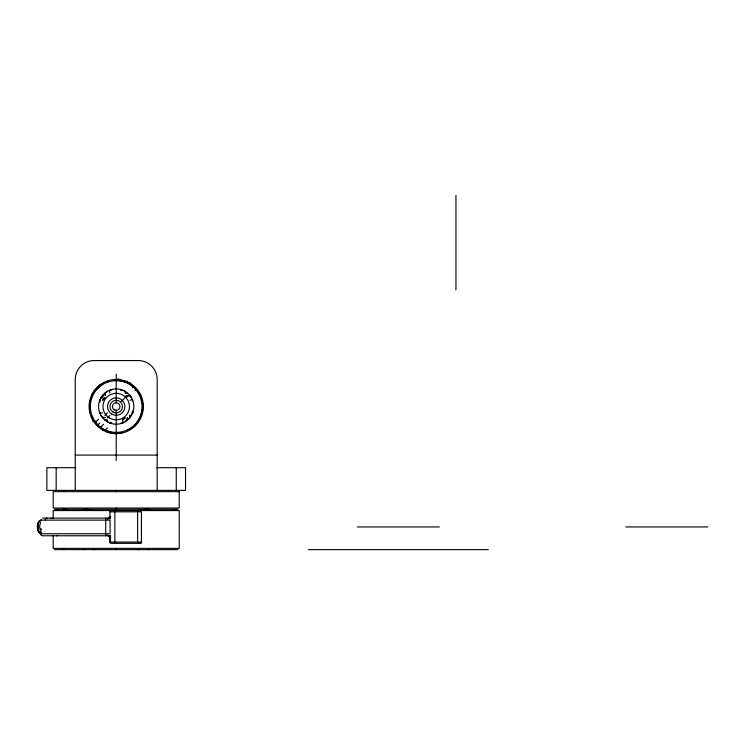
<?xml version="1.0" encoding="UTF-8"?>
<svg xmlns="http://www.w3.org/2000/svg" width="745" height="745" viewBox="0 0 745 745"><rect width="100%" height="100%" fill="white"/><g stroke="black" fill="none" stroke-linecap="round" stroke-linejoin="round"><path stroke-width="1.12" d="M53.184 535.767L53.184 548.376L179.228 548.376L179.238 510.558L53.184 510.558L53.184 518.585M89.773 403.408L89.53 408.567L90.247 408.567L89.689 408.223M136.316 424.147L134.24 425.805M114.87 510.595L114.87 543.301M142.584 410.97L142.686 404.032M89.838 402.151L89.949 400.903M95.416 421.055L95.248 422.508L96.599 423.644M40.547 520.913A6.053 2.971 90 0 0 37.38 525.774A6.053 2.971 90 0 0 39.401 532.712L39.858 533.318M105.418 393.267L105.138 395.493L104.98 394.058L105.865 392.494L105.073 392.941M127.004 419.854L127.283 417.628L127.442 419.062L125.113 421.735M90.75 399.72L92.222 395.139M142.155 409.61L141.261 416.045L140.907 414.835L140.209 418.001M132.265 412.236L132.47 410.97M99.951 402.151L100.147 400.885M102.633 429.371L107.941 431.253L106.703 431.634L112.877 432.622L113.165 433.18L112.877 432.622L114.954 432.743M99.672 400.885L100.463 399.655L99.793 400.186M132.638 412.935L131.958 413.466L132.75 412.236M92.156 395.083L92.566 393.323M126.874 397.187L127.283 395.493L129.509 395.772L125.588 395.902M100.845 398.37L101.031 397.653M131.39 415.468L131.576 414.751M92.864 394.664L93.404 392.988M139.026 420.133L139.566 418.466M132.973 412.078L132.787 412.618M96.962 388.527L96.589 389.477L96.645 388.238L96.114 389.011M102.149 396.21L100.948 398.007M130.282 416.911L130.654 415.933M135.469 424.594L135.832 423.654L135.786 424.864L136.307 424.119M98.182 387.316L97.828 388.173L97.893 387L97.344 387.689M136.652 423.281L137.052 422.331M95.388 390.808L95.798 389.849M99.504 386.106L99.122 386.944L99.225 385.77L98.657 386.469M132.917 427.006L133.299 426.177L133.197 427.332L133.755 426.643M137.816 421.912L138.253 420.962M94.187 392.159L94.624 391.227M131.995 427.397L129.77 429.353M114.544 380.034L114.199 380.593L114.199 379.866L120.625 380.192M134.584 426.205L135.069 425.414L133.467 427.006M106.842 392.112L107.308 391.386M100.342 384.429L99.085 385.649M127.665 430.563L128.121 429.902M104.291 383.209L104.756 382.558M105.706 518.12L105.706 535.767M109.943 392.95L109.319 390.818L111.797 389.858M120.625 423.262L122.58 422.974L123.102 422.303L122.478 420.171L125.067 417.945L122.478 420.171M122.58 422.974L123.167 422.313M109.254 390.808L109.85 390.147M134.528 387L132.619 387.633L134.528 387L131.977 385.724M133.811 426.81L135.069 425.516M98.564 419.165L95.248 422.508L93.423 420.115M99.821 422.946L97.334 425.432L96.561 424.939L98.657 426.662M107.355 417.945L109.906 415.384M121.258 401.518L127.283 395.493M104.822 415.421L107.392 412.86M103.611 424.212L100.268 427.518L101.814 428.599M105.017 430.275L107.392 427.993M102.642 383.75L100.426 385.714L100.426 384.82M136.996 389.588L135.143 390.156L136.996 389.588L134.594 388.182L135.776 388.238L135.087 387.689M107.513 381.393L107.969 381.077L107.969 381.878M129.835 417.703L128.317 418.634M102.587 395.418L104.104 394.487M91.663 394.72L92.38 394.263M110.605 516.546A11.799 11.706 -12.8 0 0 109.869 516.974L109.003 517.626A11.659 11.594 27.8 0 0 107.643 518.79M94.075 390.715L94.848 390.24M119.275 433.19L119.563 432.603L116.844 433.115M126.557 420.627L127.348 420.18M39.969 533.318L40.183 533.271A6.631 3.259 90 0 0 41.385 533.569A6.677 3.278 -90 0 1 37.678 527.153A6.677 3.278 -90 0 1 41.226 520.289M129.816 400.298L131.958 399.674L132.75 400.885M99.681 412.236L100.473 413.456L102.596 412.832M137.629 543.338L137.629 510.558M112.877 432.622L110.567 432.845L112.812 432.994M120.625 433.022L121.882 432.994M118.101 378.842L118.753 378.833M142.826 403.529L142.146 403.529L141.522 398.705L140.889 398.314L141.69 398.314L141.382 397.858M75.245 455.093L157.176 455.093M75.869 467.702L46.879 467.702L46.879 490.387L185.542 490.387L185.542 467.702L156.552 467.702M63.334 491.02L64.405 491.02M62.878 508.667L65.271 508.667M84.567 508.667L87.547 508.667M144.875 508.667L147.855 508.667M54.469 509.301L177.953 509.301M56.331 509.925L59.358 509.925M62.859 509.925L68.279 509.925M81.54 509.925L92.408 509.925M140.013 509.925L150.872 509.925M173.064 509.925L176.09 509.925M42.623 518.12L110.595 518.12M40.612 520.14L110.092 520.14L110.092 533.755L40.575 533.755A2.021 2.021 0 0 0 42.595 535.767L110.595 535.767M357.423 526.948L439.364 526.948M625.809 526.948L707.75 526.948M63.064 549.009L64.359 549.009M54.469 549.642L177.953 549.642M308.505 549.642L488.338 549.642M119.237 380.611L125.719 381.524L124.48 381.868L127.637 382.567M120.625 390.305L121.882 390.501M110.539 422.62L111.797 422.825M121.882 390.026L123.121 390.818M109.841 422.983L109.31 422.303L110.539 423.095M102.978 430.21L103.918 430.387M105.501 431.336L107.122 431.662M107.941 432.426L109.282 432.724M129.453 382.921L130.775 383.209M130.124 383.843L128.112 383.219M124.406 391.2L125.113 391.386M107.308 421.735L108.016 421.931M126.929 381.142L127.581 381.328M108.37 518.12L108.556 518.883M130.608 384.532L131.567 384.969M93.656 421.409L92.892 421.055L93.619 421.484M137.052 390.78L138.915 392.671L140.628 397.104M110.344 537.145L109.431 536.577A11.65 11.436 -90 0 1 107.82 535.143M140.032 394.254L140.768 394.692M131.39 397.662L129.835 395.418M101.041 415.468L102.587 417.703M92.864 418.476L91.784 416.017M99.802 412.926L100.463 413.522M124.76 391.302L125.598 392.112M104.561 419.444L105.073 420.189M89.735 411.622L89.875 412.516M455.949 195.358L455.949 289.907M176.258 467.702L176.258 490.387M157.176 490.387L157.176 379.456A18.904 18.904 0 0 0 138.272 360.552L94.149 360.552A18.904 18.904 0 0 0 75.245 379.456L75.245 490.387M116.211 374.083L116.211 402.887M116.211 409.806L116.211 460.503M116.211 490.424L116.211 491.653M116.211 508.034L116.211 510.558M116.211 548.376L116.211 549.605M109.906 518.324L109.906 511.824A1.257 1.257 0 0 1 111.163 510.558A1.267 1.257 90 0 0 109.906 511.824L141.41 511.824L141.42 542.071A1.257 1.257 0 0 1 140.162 543.338L111.163 543.338A1.267 1.257 0 0 1 109.897 542.071L109.906 535.571M56.164 467.702L56.164 490.387M107.746 535.217A11.864 11.641 -90 0 0 109.934 536.987L109.906 542.071L141.41 542.071A1.322 1.211 90 0 1 140.162 543.301M110.688 537.555A11.939 11.846 -10.4 0 1 109.869 537.089M57.654 535.329A2.021 1.844 -90 0 1 56.499 535.767M45.24 520.14A2.021 1.89 -90 0 1 47.131 518.12M50.977 518.12A2.021 2.021 0 0 1 51.275 518.148M41.329 532.293A5.951 2.924 -90 0 1 40.649 522.552M41.385 530.105A5.122 2.514 90 0 1 40.956 528.419M40.183 533.271A6.631 3.259 -90 0 1 37.976 525.663A6.631 3.259 -90 0 1 41.431 520.336M41.31 533.56A6.677 3.278 -90 0 1 37.567 526.901A6.677 3.278 -90 0 1 41.357 520.345M41.32 532.628A6.053 2.971 -90 0 1 39.401 532.712M94.932 549.605A7.59 7.59 0 0 1 93.05 549.447M139.371 549.447A7.59 7.59 0 0 1 137.49 549.605M84.148 549.419A1.257 1.257 0 0 1 83.431 549.642M148.981 549.642A1.257 1.257 0 0 1 148.274 549.419M107.485 518.948A11.864 11.641 90 0 1 109.934 516.909M109.878 516.807A11.939 11.883 -27.2 0 1 110.688 516.341M109.794 518.939A2.151 0.549 89.9 0 1 109.925 518.52M109.999 535.571A2.03 0.549 -90 0 1 109.906 535.469M102.912 395.772L102.54 397.858L102.912 395.772M129.891 415.263L129.509 417.349L129.891 415.263M104.831 397.709L102.605 400.298L104.831 397.709M105.138 417.638L102.912 417.349L105.138 417.638M126.054 392.866L124.918 392.885L127.004 393.267L126.054 392.866M107.504 420.236L105.418 419.863L107.504 420.236M179.228 491.653L53.184 491.653L53.212 508.034L179.228 508.034L179.21 491.653M102.661 430.033A27.099 27.099 0 0 0 143.31 406.565A27.099 27.099 0 0 0 102.661 383.088A27.099 27.099 0 0 0 102.661 430.033M102.587 428.524A25.842 25.842 0 0 0 142.044 407.385A25.842 25.842 0 0 0 104.002 383.777A25.842 25.842 0 0 0 102.587 428.524M106.768 421.465A17.647 17.647 0 0 0 133.839 407.292A17.647 17.647 0 0 0 108.025 390.929A17.647 17.647 0 0 0 106.768 421.465M109.301 417.871A13.242 13.242 0 0 0 129.444 406.891A13.242 13.242 0 0 0 109.86 394.943A13.242 13.242 0 0 0 109.301 417.871M111.759 414.052A8.698 8.698 0 0 0 124.899 406.677A8.698 8.698 0 0 0 111.946 398.985A8.698 8.698 0 0 0 111.759 414.052M114.311 409.843A3.781 3.781 0 0 0 119.982 406.574A3.781 3.781 0 0 0 114.311 403.296A3.781 3.781 0 0 0 114.311 409.843M141.448 511.815A1.322 1.211 -90 0 0 140.162 510.595A1.257 1.257 0 0 1 141.42 511.824M113.054 412.032A6.305 6.305 0 0 0 122.506 406.574A6.305 6.305 0 0 0 113.054 401.117A6.305 6.305 0 0 0 113.054 412.032"/></g></svg>
